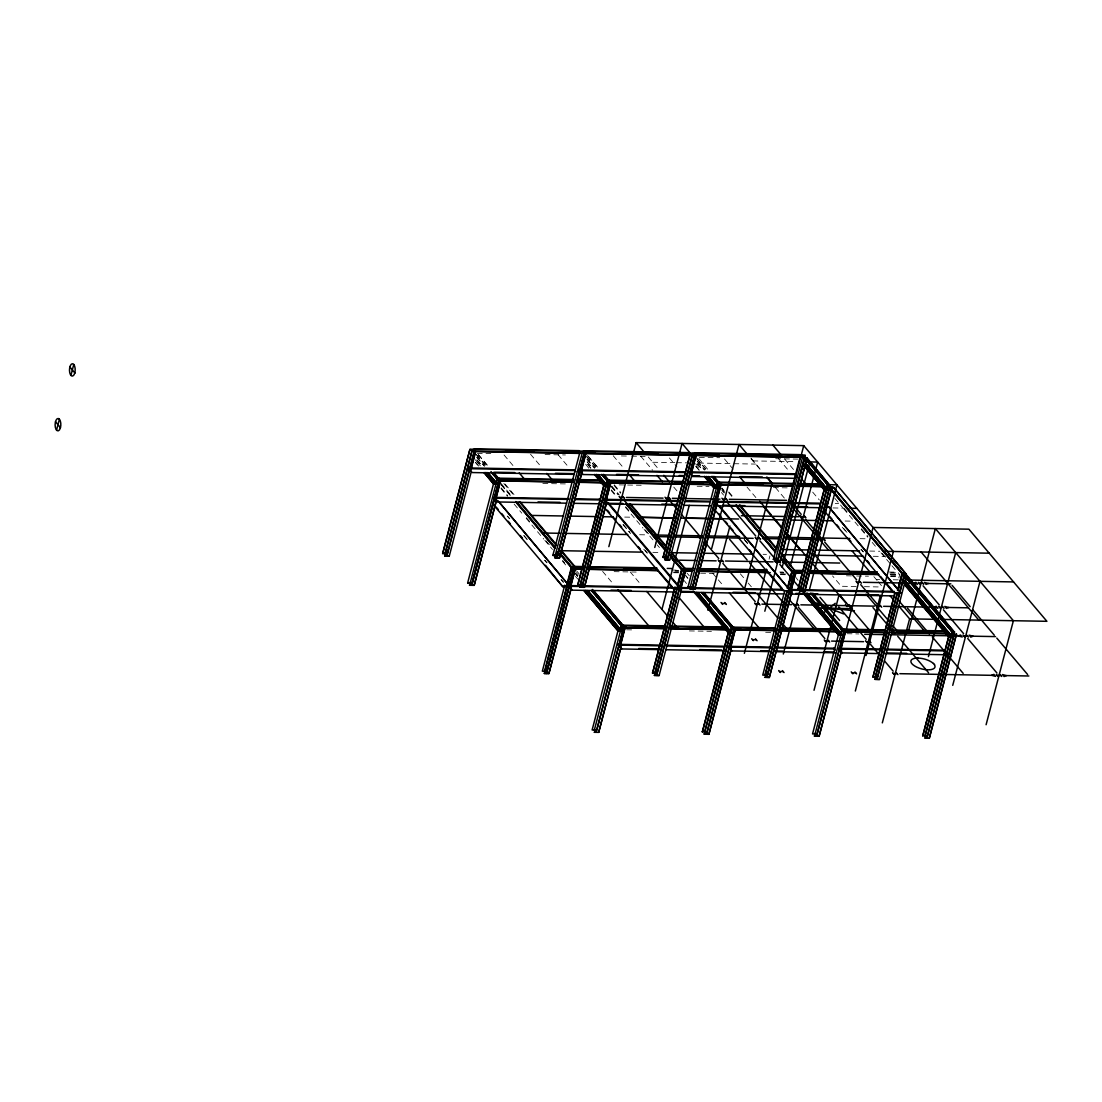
<?xml version="1.0" encoding="UTF-8"?>
<svg xmlns="http://www.w3.org/2000/svg" width="1102" height="1102" viewBox="0 0 1102 1102"><rect width="100%" height="100%" fill="white"/><g stroke="black" fill="none" stroke-linecap="round" stroke-linejoin="round"><path stroke-width="0.75" stroke-dasharray="5 3.75" d="M769.086 559.21L769.94 555.918M898.516 573.495L898.695 572.778M898.833 577.875L899.7 574.569M477.235 453.377L490.803 453.625M545.077 454.589L565.436 454.947M621.363 455.952L629.848 456.104M631.542 456.132L645.111 456.38M699.343 457.344L719.702 457.702M775.67 458.707L797.71 459.107M752.886 460.898L795.492 461.655M652.728 462.248L674.837 462.633M676.532 462.675L686.739 462.854M698.64 463.06L732.141 463.666M733.822 463.694L755.586 464.08M542.831 483.502L566.58 483.93M619.117 484.866L625.908 484.99M627.603 485.018L641.171 485.266M697.139 486.257L709.013 486.478M773.425 487.621L788.688 487.897M835.233 503.476L838.622 503.531M833.002 507.939L843.223 508.118M624.682 517.086L633.154 517.237M845.082 521.026L853.568 521.177M639.615 534.732L648.086 534.883M860.028 538.671L868.5 538.823M869.712 551.055L879.851 551.248M652.852 552.336L661.338 552.488M763.066 554.306L766.455 554.361M873.266 556.276L885.14 556.482M667.013 568.053L673.804 568.177M889.121 572.021L895.912 572.145M666.834 568.784L673.611 568.894M890.636 572.778L899.108 572.93M671.187 570.037L677.964 570.161M779.693 571.979L783.095 572.034M889.906 573.949L900.072 574.128M675.168 570.726L678.557 570.795M780.285 572.613L783.674 572.668M890.485 574.583L898.97 574.734M675.347 570.946L678.736 571.001M780.464 572.82L783.853 572.875M890.664 574.789L899.149 574.941M673.694 571.993L678.777 572.076M780.505 573.894L785.588 573.99M890.705 575.864L899.191 576.015M614.131 571.649L636.185 572.048M673.501 572.709L678.584 572.806M700.596 573.192L714.165 573.439M780.312 574.624L787.103 574.734M846.419 575.795L854.904 575.947M856.598 575.988L868.472 576.194M890.526 576.594L898.998 576.745M876.255 579.473L879.658 579.528M893.267 579.776L898.364 579.872M856.185 586.539L841.308 586.264L832.533 575.905M864.45 586.677L880.98 586.98M626.611 629.793L633.402 629.903M689.37 630.909L711.424 631.308M765.656 632.272L770.739 632.369M847.025 633.719L858.899 633.939M843.843 507.994L847.135 511.879M861.392 528.726L867.977 536.495M882.247 553.342L885.54 557.226M834.875 498.352L842.562 507.416M843.65 508.711L860.111 528.147M861.213 529.442L867.797 537.225M872.178 542.404L876.572 547.584M880.953 552.763L890.829 564.431M891.931 565.725L895.223 569.61M843.733 528.533L847.025 532.418M861.296 549.264L863.486 551.854M784.61 458.983L795.327 471.628M812.684 492.126L819.323 499.964M842.245 527.224L846.997 532.638M860.896 549.251L863.086 551.84M778.494 458.652L789.321 471.436M873.858 576.649L877.151 580.534M878.239 581.828L881.531 585.713M750.944 458.156L761.771 470.94M751.165 458.859L761.124 470.609M775.505 487.607L784.362 498.063M724.469 458.942L733.133 469.163M747.032 487.098L755.889 497.553M728.821 491.905L733.216 497.085M728.629 492.622L733.023 497.815M698.806 458.542L708.434 470.223M696.919 458.446L706.671 470.182M721.865 487.91L724.055 490.5M696.836 458.735L706.534 470.182M721.92 488.682L724.11 491.272M721.521 488.668L727.003 495.142M697.277 461.022L704.757 470.155M795.878 577.448L798.027 580.299M697.538 461.752L704.178 469.604M721.879 490.5L724.097 493.117M697.442 463.735L702.828 470.086M697.387 463.97L702.773 470.32M721.383 492.498L723.573 495.087M695.541 463.694L701.051 470.058M695.927 466.215L699.15 470.031M695.858 466.449L699.095 470.265M744.497 539.512L747.79 543.41M744.112 539.512L748.492 544.691M669.369 457.95L676.945 466.904M648.307 457.013L659.368 470.086M673.749 487.07L678.185 492.305M640.73 456.187L652.646 470.251M740.365 573.853L747.004 581.691M748.12 582.999L751.44 586.911M613.18 455.691L624.007 468.474M712.815 573.357L717.25 578.578M718.352 579.886L723.89 586.429M614.227 484.756L620.812 492.525M614.034 485.472L620.619 493.255M588.606 456.572L598.29 468.019M587.462 455.525L598.234 468.254M687.083 573.178L689.287 575.781M586.719 456.476L596.457 467.978M611.665 485.941L619.352 495.018M586.636 456.765L596.457 468.212M611.706 486.712L618.291 494.481M611.307 486.698L617.891 494.481M587.077 459.052L594.612 467.951M685.678 575.478L687.882 578.095M587.008 459.286L594.557 468.185M685.609 575.712L687.813 578.33M611.362 489.811L616.845 496.286M625.619 506.644L631.115 513.133M645.373 529.966L648.665 533.864M587.242 461.766L592.628 468.116M587.173 462L592.559 468.35M611.169 490.528L616.665 497.002M625.44 507.375L642.989 528.106M644.091 529.401L656.158 543.644M657.247 544.939L659.451 547.529M585.713 464.245L588.881 468.295M684.314 580.671L686.463 583.523M623.319 524.593L629.903 532.362M645.262 550.504L647.466 553.094M622.933 524.58L630.606 533.657M643.775 549.195L647.067 553.094M558.08 454.713L568.908 467.496M530.53 454.217L541.357 467M630.165 571.883L641.226 584.942M504.055 455.002L513.808 466.504M602.615 571.387L613.676 584.459M505.115 484.081L514.992 495.735M503.834 483.502L514.799 496.465M478.392 454.603L488.09 466.05M478.337 454.837L486.946 465.003M576.869 571.208L579.087 573.811M476.505 454.506L486.244 466.008M500.928 483.337L511.989 496.41M476.422 454.795L485.169 464.975M576.07 572.475L578.412 575.079M501.506 484.742L511.369 496.396M501.107 484.728L510.984 496.396M476.863 457.082L484.412 465.981M575.464 573.508L577.668 576.126M476.808 457.316L484.343 466.215M575.409 573.743L577.613 576.36M501.162 487.842L507.733 495.611M526.384 517.637L531.88 524.111M546.137 540.958L549.43 544.843M562.599 560.395L564.789 562.984M477.028 459.796L482.414 466.146M476.973 460.03L481.271 465.113M575.506 576.401L577.723 579.005M500.969 488.558L507.554 496.327M514.138 504.11L521.811 513.174M526.205 518.353L543.754 539.085M544.856 540.379L552.529 549.457M562.406 561.111L567.888 567.585M475.265 459.768L480.651 466.118L475.127 459.754M475.513 462.275L478.736 466.091M475.444 462.509L477.593 465.044M507.636 516.149L509.827 518.739M524.084 535.586L527.376 539.47M544.939 560.202L547.129 562.791M561.386 579.624L563.59 582.228M507.237 516.135L509.427 518.725M523.698 535.572L529.18 542.046M544.54 560.188L546.73 562.778M560.987 579.624L563.191 582.214M590.851 468.088L586.539 463.005L590.713 468.088"/><path stroke-width="1.5" d="M56.533 430.152L59.412 419.215M70.9 375.41L73.779 364.459M442.632 553.424L447.343 553.645L442.632 553.424L469.92 449.409L579.115 451.379L579.308 450.663L474.149 448.789L473.956 449.506L475.513 451.338L580.658 453.211M442.756 553.562L469.92 449.409M471.284 471.615L449.299 555.959L444.712 555.876L472.414 449.588M444.712 555.876L445.58 552.57M445.966 554.692L447.164 550.132M573.963 474.37L472.207 472.551L468.929 468.681L469.121 467.951L574.266 469.838L575.823 471.67M475.513 451.338L470.664 469.783L469.121 467.951M470.843 470.003L475.692 451.544L580.837 453.432M467.647 582.958L472.248 583.041L467.647 582.958L493.531 483.764M487.8 472.51L497.429 484.191L493.751 484.122L484.122 472.441M491.506 472.606L497.016 478.971L495.583 483.916L485.899 472.482M496.286 501.162L474.204 585.355L469.604 585.272L497.319 478.984M469.604 585.272L470.471 581.98M566.635 503.187L497.098 501.947L493.82 498.076L494.013 497.36L568.646 498.696M498.793 478.998L499.041 478.185L573.674 479.522M472.124 582.903L499.413 478.888L471.711 585.176L469.865 582.999M495.969 497.649L500.404 480.734L493.407 472.634M496.148 497.856L500.583 480.954L571.814 482.221M474.204 585.355L496.603 499.371M498.999 501.961L570.12 586.884L497.897 500.666M574.266 469.838L574.087 470.554L468.929 468.681M552.846 555.394L557.557 555.615L552.846 555.394L580.134 451.379L689.315 453.349L689.508 452.633L584.349 450.759L584.17 451.476L585.713 453.308L690.871 455.181M582.035 472.069L559.513 557.929L554.926 557.846L555.67 554.402M556.179 556.662L557.378 552.102M684.177 476.339L582.407 474.521L579.129 470.65L579.321 469.92L684.48 471.808L686.023 473.626M557.433 555.477L584.721 451.462L557.02 557.75M584.459 453.735L557.171 557.75L555.174 555.573L582.627 451.558L585.63 455.195M581.277 470.21L585.713 453.308M559.513 557.929L581.925 471.932M570.12 586.884L562.86 586.76L545.49 565.312M564.747 585.176L542.349 671.173L546.936 671.256L574.101 567.103L571.043 567.048M566.883 584.57L571.318 567.654L560.353 554.692M571.855 567.199L544.567 671.214L546.399 673.391L574.101 567.103M571.415 587.71L548.892 673.57L544.305 673.487L572.007 567.199L583.716 567.296M545.559 672.303L546.358 669.258M583.908 566.58L573.729 566.387L575.092 568.949L581.884 569.059M570.657 585.851L575.092 568.949M570.836 586.071L575.272 569.155L582.063 569.279M548.892 673.57L571.304 587.573M675.25 592.008L571.8 590.149L571.979 589.432M575.423 498.807L599.171 499.234L598.978 499.95L575.23 499.537M577.737 584.79L582.448 585.01L577.737 584.79L604.158 484.081M577.861 584.928L604.282 484.219M603.965 486.092L607.698 485.927L603.965 486.092L594.322 474.411M607.092 480.927L605.797 485.886L596.099 474.439M601.706 474.576L607.23 480.94L580.079 584.969L582.076 587.146L609.365 483.131L611.582 483.172M606.499 503.118L584.404 587.325L579.817 587.242L607.519 480.954M579.817 587.242L580.685 583.95M676.848 505.157L607.312 503.917L604.034 500.046L604.227 499.33L678.846 500.652M609.007 480.968L609.254 480.155L683.874 481.491M581.925 587.146L609.737 480.995L607.23 480.94M605.88 497.952L608.703 487.194M606.169 499.619L610.604 482.704L603.62 474.604M606.348 499.826L610.783 482.924L682.028 484.191M584.404 587.325L606.816 501.341M608.841 546.661L636.13 442.646L803.73 445.635L893.364 551.482L866.076 655.497M618.442 629.118L592.132 729.979L596.733 730.061L624.021 626.032L596.196 732.183L594.35 730.006L621.803 626.005M587.724 590.52L621.914 631.198L618.236 631.129L584.046 590.452M621.376 625.977L620.509 629.283L621.5 625.977L591.54 590.741M658.9 649.629L621.583 648.954L618.305 645.083L618.497 644.367L660.897 645.125M623.277 626.005L623.525 625.192L664.231 625.922M620.454 644.656L624.889 627.741L592.339 589.474M620.633 644.863L625.068 627.961L665.773 628.691M621.101 646.378L598.689 732.362L620.784 648.169M621.583 648.954L620.233 646.406M654.767 547.474L682.055 443.459L690.899 453.914M684.48 471.808L684.287 472.524L579.129 470.65M663.046 557.364L667.757 557.584L663.046 557.364L690.334 453.349L799.529 455.319L799.721 454.603L694.563 452.729L694.37 453.445L695.913 455.278L801.071 457.151M663.17 557.502L690.458 453.487L694.935 453.432L667.233 559.72M692.676 453.528L665.388 557.543L667.385 559.72L694.673 455.705M692.125 473.901L669.713 559.899L665.126 559.816L692.827 453.528M665.126 559.816L665.994 556.51M794.377 478.309L692.621 476.491L689.342 472.62L689.535 471.89L794.68 473.777L796.236 475.596M691.477 472.179L695.913 455.278M691.657 472.4L696.106 455.484L801.25 457.358M692.621 476.491L692.814 475.761L699.591 475.885M661.958 609.378L689.246 505.363M675.071 587.283L652.549 673.143L674.961 587.146M677.496 584.997L681.532 569.624L670.553 556.662M682.055 569.155L654.767 673.184L656.764 675.361M681.504 589.542L659.106 675.54L654.505 675.457L682.207 569.169M654.505 675.457L655.373 672.151M655.773 674.272L656.558 671.228M692.084 571.029L685.306 570.905L683.943 568.356L694.122 568.549M652.439 673.005L657.136 673.226L684.425 569.211M656.613 675.361L684.053 571.346L686.27 571.373M680.871 587.821L685.306 570.905M681.05 588.041L685.485 571.125L692.263 571.249M783.77 593.937L682 592.118L682.193 591.402L694.067 591.609M688.061 586.898L692.662 586.98L688.061 586.898L714.385 485.968M708.214 476.45L717.843 488.131L714.165 488.062L704.536 476.381M715.997 487.855L717.43 482.91L712.071 476.339M717.733 482.924L690.279 586.939L692.276 589.115L719.565 485.1L721.782 485.142M787.076 507.113L717.512 505.887L714.234 502.016L714.427 501.3L789.06 502.622M719.207 482.938L719.454 482.125L794.087 483.461M692.538 586.843L719.826 482.828L692.125 589.115M716.892 496.85L719.716 486.092M716.383 501.589L720.818 484.673L713.889 476.339M716.562 501.796L720.997 484.894L792.228 486.161M717.14 503.449L694.618 589.294L717.884 500.005M711.699 548.493L738.987 444.478L747.845 454.933M707.87 610.205L729.965 525.998M728.766 631.226L702.346 731.948L728.215 632.741M730.709 631.253L731.576 627.947M705.17 730.957L704.302 734.249L732.003 627.975M769.113 651.599L731.797 650.924L728.518 647.053L728.711 646.337L771.111 647.094M693.144 591.113L728.45 633.099L732.127 633.168L697.938 592.49M733.491 627.975L733.739 627.162L774.444 627.892M701.74 592.711L731.714 627.947L704.564 731.976L706.561 734.166L734.221 628.002M706.561 734.166L733.849 630.137M744.897 587.697L772.185 483.682L766.648 477.152M703.655 592.738L735.089 629.71L730.254 648.169L728.711 646.337M730.833 646.833L735.268 629.931L775.987 630.647M731.301 648.348L708.889 734.331L730.984 650.139M731.797 650.924L730.433 648.375M744.387 653.321L766.482 569.128M796.677 477.07L794.68 473.777M773.37 559.472L777.971 559.554L773.37 559.472L800.548 455.319L805.135 455.401L777.433 561.689L775.588 559.513L803.041 455.498M776.442 549.65L803.73 445.635M775.753 559.513L777.585 561.689L804.873 457.674L807.091 457.716L779.927 561.868L775.326 561.786L776.194 558.48M777.847 559.417L805.135 455.401M764.816 611.224L777.805 561.689M779.927 561.868L807.091 457.716M782.2 567.213L809.488 463.198M790.354 566.07L817.643 462.055L807.408 461.876M784.734 590.768L762.749 675.113L767.35 675.195L794.514 571.043M787.296 588.496L791.332 573.123M787.062 590.947L764.967 675.154L766.978 677.331L794.266 573.315L796.484 573.343M787.696 588.509L792.255 571.125M765.132 675.154L787.214 590.947M788.082 587.642L792.421 571.139M765.973 676.242L766.772 673.198M766.813 677.317L794.638 571.167M714.151 509.069L783.274 590.7L790.533 590.824L719.413 505.887M781.153 558.645L792.131 571.594L795.561 571.663L781.483 554.099M791.071 589.79L795.506 572.875L793.963 571.056L804.129 571.235M791.25 590.011L795.685 573.095L802.476 573.219M791.828 591.65L769.306 677.51L791.718 591.512M893.97 595.907L792.214 594.088L792.393 593.372M798.151 588.73L802.862 588.95L798.151 588.73L824.572 488.021M798.275 588.867L824.695 488.158M828.057 490.101L805.493 463.157L828.057 490.101L824.379 490.032L803.978 465.636M826.638 488.172L827.506 484.866L805.961 459.438M783.302 654.023L827.781 484.894L830.15 484.935L802.325 591.085L800.493 588.909M800.644 588.909L827.933 484.894M802.49 591.085L829.778 487.07L831.996 487.112L804.818 591.264L800.231 591.182L804.818 591.264M825.081 506.507L825.894 503.435M804.708 591.127L831.996 487.112M900.733 592.793L828.511 506.562L900.733 592.793L893.474 592.669L824.365 511.039M833.539 487.401L905.761 573.632L833.539 487.401L829.048 487.194M809.639 588.854L836.928 484.839L826.707 484.66M814.02 690.279L839.132 594.529M776.194 647.177L833.856 648.21L833.677 648.94L776.001 647.907M838.429 634.711L812.546 733.918L817.147 733.987L844.435 629.972L816.61 736.122L814.764 733.946M807.036 593.152L842.327 635.138L838.65 635.069L803.358 593.083M840.482 634.862L841.79 629.903L810.852 593.372M815.37 732.926L814.502 736.219L842.217 629.931M879.313 653.569L841.997 652.894L838.718 649.023L838.911 648.307L881.311 649.064M843.691 629.945L843.939 629.132L884.644 629.862M840.867 648.596L845.303 631.68L812.821 593.179M841.046 648.803L845.482 631.901L886.187 632.617M845.744 631.487L873.032 527.472L968.892 529.18L1046.9 621.308L940.226 619.407M841.515 650.318L819.103 736.301L841.184 652.108M841.997 652.894L842.19 652.177M855.345 691.023L880.457 595.259M894.273 591.375L894.08 592.105L788.936 590.217L792.214 594.088M895.058 592.876L872.963 677.083L894.934 592.738M897.496 590.465L901.532 575.092M897.276 592.917L875.181 677.11L877.027 679.287L904.466 575.285L906.684 575.313L879.506 679.466L874.919 679.397L897.427 592.917M897.896 590.479L902.469 573.095M898.295 589.611L902.621 573.109M872.853 676.945L877.55 677.165L904.728 572.999L901.601 572.833M903.185 580.726L904.618 575.767M905.086 580.768L952.541 637.108L905.086 580.768L903.309 580.726M882.316 722.871L909.605 618.856L898.819 606.114M908.076 632.603L935.364 528.588L955.696 552.598L928.407 656.613M949.18 635.165L922.76 735.874L949.056 635.028M950.695 636.832L951.99 631.873L905.582 577.076M952.417 631.901L925.129 735.929L926.975 738.092L954.263 634.077M925.584 734.896L924.716 738.188L929.303 738.271L956.481 634.118L929.303 738.271M953.96 631.68L906.45 575.575L953.96 631.68L951.508 631.639M952.734 685.348L980.022 581.319M986.097 724.73L1013.385 620.715L956.219 553.204M823.29 613.208L835.233 603.29M913.544 583.192L915.9 582.269L917.567 584.239L913.544 583.192L863.293 582.297M928.463 583.468L926.107 584.391L924.454 582.435L928.463 583.468L950.847 583.867M933.876 607.216L936.232 606.293L937.898 608.249L933.876 607.216L883.625 606.307M948.794 607.477L946.439 608.4L944.786 606.444L948.794 607.477L968.438 607.822M958.203 635.937L960.558 635.014L962.225 636.97L958.203 635.937L890.154 634.724M973.121 636.198L970.766 637.121L969.113 635.165L973.121 636.198L995.519 636.598M991.566 675.319L993.908 674.396L995.574 676.366L991.566 675.319L899.852 673.68M1006.47 675.595L1004.115 676.518L1002.462 674.548L1006.47 675.595L1028.869 675.994M470.044 449.547L474.631 449.63L446.82 555.78L444.974 553.603L472.262 449.588L474.259 451.765L446.971 555.78L445.125 553.603M584.845 451.6L580.134 451.379M805.259 455.539L800.548 455.319M505.804 451.255L534.263 451.765M567.475 452.357L580.41 452.591M582.889 452.633L595.328 452.853M629.146 453.459L658.073 453.983M719.262 455.071L693.668 454.616L695.844 457.165M752.487 455.663L781.607 456.187M691.05 455.401L585.892 453.514L581.057 471.959L582.6 473.791M804.157 457.798L807.215 457.853M689.342 472.62L794.501 474.494M494.44 472.221L514.799 472.579M555.504 473.309L574.156 473.64M616.528 474.397L638.568 474.797M679.273 475.527L684.37 475.609M740.296 476.615L762.35 477.001M578.757 479.604L599.116 479.976M688.97 481.574L709.316 481.946M799.17 483.544L821.224 483.943M496.355 478.833L573.481 480.238M578.564 480.334L600.618 480.72M606.555 480.803L684.631 482.125M688.778 482.304L710.818 482.69M716.768 482.772L794.335 484.081M798.978 484.274L821.031 484.66M497.016 478.971L499.537 479.026M717.43 482.91L719.95 482.965M498.159 480.073L516.99 480.417M550.725 481.023L572.654 481.409M608.359 482.042L640.579 482.621M674.493 483.227L682.965 483.379M689.742 483.502L703.31 483.737M718.573 484.012L721.631 484.067M735.723 484.315L762.708 484.797M799.818 485.472L821.128 485.844M500.404 480.734L573.329 482.042M578.426 482.125L602.16 482.552M610.604 482.704L681.849 483.985M688.626 484.095L712.374 484.522M720.818 484.673L792.049 485.954M798.84 486.065L820.88 486.464M578.605 482.345L602.353 482.772M688.805 484.315L712.553 484.742M799.019 486.285L822.753 486.698M498.435 481.285L501.493 481.34L499.151 481.161L471.863 585.19L470.031 583.013M608.635 483.255L611.693 483.31M718.848 485.224L721.906 485.279M493.82 483.888L497.498 483.957M714.234 487.828L717.912 487.897M824.434 489.798L828.112 489.867M619.903 497.36L623.636 497.415M626.391 497.47L663.073 498.132M665.828 498.173L669.548 498.242M672.303 498.297L720.005 499.137M722.76 499.192L726.493 499.261M729.248 499.302L786.621 500.336M685.637 500.776L709.371 501.203L709.192 501.92L685.444 501.506M795.837 502.746L819.585 503.173L819.392 503.889L793.95 503.435M493.82 498.076L568.453 499.413M604.034 500.046L678.653 501.382M714.234 502.016L788.867 503.352M494.812 501.327L497.705 501.382M537.996 501.961L560.05 502.347M605.012 503.297L622.768 503.476M661.779 504.165L677.041 504.44M715.212 505.267L718.118 505.322L790.533 590.824M722.788 505.253L744.842 505.653M794.032 506.534L807.601 506.768M825.426 507.237L828.332 507.292M573.426 503.311L600.562 503.793M683.626 505.281L710.762 505.763M793.812 507.237L820.976 507.733M850.028 508.242L856.846 508.366M741.288 515.695L785.161 516.48M790.217 516.562L798.661 516.714M801.416 516.769L805.135 516.838M641.323 517.279L674.328 517.871M686.436 518.092L738.671 519.014M531.426 515.419L563.632 515.998M570.423 516.122L597.546 516.604M602.629 516.686L612.808 516.879M641.626 517.389L673.845 517.968M680.623 518.092L707.759 518.574M712.842 518.656L723.008 518.849M751.839 519.359L784.045 519.937M790.837 520.048L817.959 520.543M823.042 520.626L833.222 520.805M542.969 532.996L559.926 533.299M565.009 533.396L592.146 533.878M597.229 533.974L627.741 534.511M654.877 534.993L670.126 535.269M675.223 535.365L702.346 535.847M707.429 535.944L739.649 536.509M765.077 536.963L780.34 537.239M785.423 537.335L812.56 537.817M817.643 537.914L849.849 538.479M657.715 536.646L669.575 536.853M674.658 536.949L702.745 537.445M705.5 537.5L753.203 538.341M755.958 538.396L759.691 538.465M762.446 538.506L779.266 538.809M785.988 538.933L817.946 539.498M820.701 539.553L824.434 539.622M781.828 549.485L808.909 549.981M815.659 550.091L859.588 550.876M883.225 551.303L989.224 553.19M561.304 550.697L586.732 551.152M593.51 551.275L642.686 552.157M671.504 552.667L696.946 553.121M703.723 553.245L752.886 554.127M781.717 554.637L807.146 555.091M813.923 555.215L863.1 556.097M444.602 555.739L449.299 555.959M559.389 557.791L554.926 557.846M665.016 559.678L669.713 559.899M779.803 561.731L775.326 561.786M673.019 560.078L676.752 560.147M679.507 560.188L696.175 560.491M701.175 560.587L716.176 560.849M718.931 560.904L722.664 560.959M725.419 561.014L773.122 561.868M782.365 562.034L805.989 562.461M811.044 562.543L839.738 563.053M589.005 566.662L656.847 567.874M699.205 568.632L767.047 569.844M794.143 570.326L804.322 570.505M809.419 570.602L877.261 571.814M588.812 567.378L656.654 568.591L673.253 588.013M683.75 569.087L692.235 569.238M699.012 569.348L766.854 570.56M809.226 571.318L877.068 572.53M905.761 573.632L902.331 573.563L831.018 489.357M572.847 568.288L583.027 568.467M623.718 569.197L650.841 569.679M684.755 570.285L693.227 570.437M700.004 570.56L711.878 570.767M745.792 571.373L767.832 571.773M793.261 572.213L796.65 572.282M810.218 572.517L835.647 572.971M869.561 573.577L878.032 573.729M588.661 569.183L658.197 570.423M698.875 571.153L768.411 572.393M795.506 572.875L802.297 572.999M809.075 573.123L878.611 574.362M587.146 569.362L658.376 570.643M699.054 571.359L770.284 572.641M809.254 573.329L878.79 574.583M576.07 569.417L573.853 569.376L546.564 673.391L544.719 671.214M573.123 569.5L576.181 569.555M683.323 571.456L686.394 571.511M793.536 573.426L796.594 573.481M903.736 575.396L906.794 575.451M573.99 569.872L575.767 569.899M906.877 580.024L1013.551 581.925M902.566 580.961L905.017 581.002M856.805 582.187L860.538 582.255M919.137 583.302L922.87 583.371M568.701 585.561L580.575 585.768M583.964 585.837L672.165 587.407M678.915 587.531L690.789 587.738M694.177 587.807L782.365 589.377M789.115 589.501L800.989 589.708M804.377 589.777L892.579 591.347M563.053 586.044L566.483 586.099M580.382 586.498L568.522 586.278L571.8 590.149M583.784 586.553L676.683 588.069M690.596 588.468L678.722 588.248L682 592.118M693.985 588.523L783.88 590.135M469.493 585.134L474.08 585.217M579.707 587.104L584.294 587.187M694.494 589.157L689.907 589.074L694.618 589.294M610.99 590.135L631.35 590.493M733.078 592.311L755.118 592.711M795.796 593.427L817.836 593.826M856.846 594.529L878.9 594.915M721.81 603.428L725.543 603.483M755.449 604.02L759.182 604.089M761.937 604.144L791.608 604.667M794.363 604.722L798.096 604.778M800.851 604.833L874.382 606.141M877.137 606.196L880.87 606.265M939.469 607.312L943.202 607.381M815.962 608.001L852.438 608.662M909.605 618.856L935.116 619.31M671.022 626.046L725.295 627.01M781.222 628.016L833.801 628.953M891.435 629.986L944.015 630.923M620.894 625.729L623.346 625.771L593.51 590.534M731.094 627.699L733.546 627.741L703.71 592.504M841.294 629.669L843.76 629.71M620.839 625.853L665.746 626.68M670.829 626.762L725.102 627.741M731.039 627.809L775.946 628.636M781.043 628.732L835.316 629.697M841.253 629.779L886.16 630.606M891.242 630.702L945.516 631.666M951.453 631.749L954.635 631.942L926.823 738.092L924.977 735.916L952.266 631.901L803.881 456.586M626.074 627.148L622.644 627.079L591.664 590.493M650.056 627.575L665.47 627.851M670.112 627.933L678.598 628.085M711.727 628.677L726.066 628.939M732.844 629.049L740.847 629.201M780.244 629.903L802.518 630.303M843.058 631.019L864.188 631.405M896.725 631.983L925.859 632.507M624.889 627.741L665.594 628.471M670.677 628.567L724.951 629.531M735.089 629.71L775.794 630.44M780.891 630.537L836.859 631.529M845.303 631.68L886.008 632.41M891.091 632.507L947.059 633.498M670.856 628.774L725.13 629.752M781.07 630.743L837.038 631.749M891.27 632.713L947.252 633.719M622.919 628.292L625.977 628.347M733.119 630.261L736.177 630.316M843.333 632.231L846.391 632.286M953.533 634.201L956.591 634.256M864.643 634.27L885.058 634.628M963.795 636.033L967.528 636.102M618.305 630.895L621.983 630.964M728.505 632.865L732.183 632.934M838.718 634.835L842.396 634.904M952.596 636.873L948.918 636.804L904.728 584.611M952.541 637.108L948.863 637.039L904.659 584.845M752.528 639.683L756.247 639.752M825.081 640.978L828.8 641.047M831.555 641.088L863.651 641.667M866.406 641.722L870.125 641.791M665.994 645.207L723.656 646.24L723.463 646.97L665.801 645.937M886.407 649.147L944.07 650.18L943.877 650.896L886.215 649.877M618.305 645.083L660.718 645.841M728.518 647.053L770.918 647.811M838.718 649.023L881.132 649.781M638.733 648.541L659.092 648.899M699.798 649.629L721.851 650.028M760.821 650.717L769.292 650.869M776.083 650.993L782.861 651.117M823.566 651.847L833.746 652.026M886.283 652.963L906.643 653.321M665.691 649.739L725.047 650.8M775.891 651.709L835.261 652.77M886.104 653.679L945.461 654.74M779.5 671.531L783.219 671.6M852.053 672.826L855.772 672.895M893.378 673.57L897.097 673.639M997.158 675.43L1000.878 675.485M548.782 673.432L544.305 673.487M654.395 675.319L659.106 675.54M769.196 677.372L764.595 677.289L769.306 677.51M874.809 679.259L879.506 679.466M702.222 731.811L706.823 731.893M922.636 735.737L927.237 735.819M598.689 732.362L594.102 732.293M704.192 734.125L708.889 734.331M814.392 736.081L819.103 736.301M829.269 608.249L854.449 610.742M814.957 602.56L843.581 613.924M952.1 585.341L970.146 606.651M972.639 609.585L994.266 635.138M996.759 638.072L1027.615 674.52M921.107 551.978L978.783 620.095M922.043 582.379L923.696 584.349M942.375 606.389L944.028 608.359M966.702 635.124L968.355 637.094M1000.051 674.507L1001.718 676.476M923.077 585.782L939.262 604.888M943.408 609.792L963.589 633.622M967.735 638.526L996.938 673.005M918.31 582.311L919.977 584.28M938.642 606.334L940.309 608.29M962.969 635.055L964.636 637.025M996.318 674.438L997.985 676.408M888.722 553.975L890.939 556.579M894.259 560.505L896.463 563.108M905.307 573.563L944.194 619.476M830.632 489.343L901.946 573.563M804.667 464.397L826.335 489.825M904.287 582.035L950.819 636.846M803.909 465.87L824.379 490.032M772.86 445.084L781.414 455.181M801.76 479.218L806.044 484.288M932.32 636.928L963.176 673.363M830.04 516.797L832.23 519.386M836.625 524.58L838.815 527.169M848.692 538.823L850.882 541.413M867.343 560.849L869.533 563.439M880.498 576.401L893.667 591.953M907.525 608.194L929.372 633.981M899.149 601.141L924.606 631.198M851.929 550.738L870.566 572.764M890.182 595.92L893.419 599.75M804.308 515.846L805.975 517.816M823.607 538.63L825.26 540.6M859.698 581.264L861.365 583.233M880.03 605.273L881.696 607.243M789.376 500.377L801.195 514.345M805.355 519.249L820.494 537.129M824.64 542.032L856.598 579.762M860.745 584.666L876.93 603.772M800.575 515.777L802.242 517.747M819.874 538.575L821.541 540.531M855.978 581.209L857.631 583.165M876.31 605.218L877.977 607.174M767.185 477.331L772.585 483.723M866.076 594.116L889.3 621.556M892.62 625.481L897.056 630.702M793.206 508.518L814.24 533.34M818.662 538.561L828.621 550.325M897.731 636.309L928.587 672.757M872.936 607.574L894.769 633.361M813.882 553.893L830.329 573.315M849.16 604.722L850.813 606.692M739.621 476.835L745.035 483.227M839.628 594.928L869.506 630.206M759.733 501.3L771.152 514.772M773.632 517.72L782.227 527.858M786.525 532.941L791.897 539.277M792.93 540.503L807.091 557.226M812.849 564.017L846.047 603.221M763.631 506.7L781.332 527.61M785.767 532.831L800.148 549.815M845.427 604.667L847.094 606.623M869.299 640.799L870.966 642.769M896.27 672.647L897.937 674.617M838.801 606.954L866.186 639.298M870.346 644.202L880.126 655.759M884.465 660.883L893.157 671.146M865.566 640.73L867.233 642.7M892.537 672.592L894.204 674.548M820.012 597.312L839.641 620.495M739.8 504.868L776.001 547.611M739.607 505.584L775.808 548.341M781.29 554.816L795.561 571.663M694.563 452.729L696.74 455.305M719.454 482.125L721.645 484.701M843.939 629.132L846.129 631.708M736.15 504.771L775.684 551.468M781.18 557.956L792.159 570.919M810.962 593.124L841.914 629.917L840.619 634.876L805.121 593.11M711.92 476.546L717.306 482.896M736.177 505.515L775.67 552.157M736.88 506.81L775.271 552.157M780.767 558.631L791.732 571.594M708.145 476.684L717.843 488.131M806.967 593.386L842.327 635.138M725.653 498.283L727.32 500.239M758.851 537.473L760.518 539.443M778.77 561.001L780.436 562.97M706.313 476.408L716.135 487.869M726.7 501.685L755.752 535.971M759.898 540.875L774.61 558.259M779.817 564.403L813.014 603.607M875.332 677.124L877.178 679.3M704.467 476.615L714.165 488.062M803.289 593.317L838.65 635.069M721.934 498.214L723.601 500.17M755.132 537.418L756.785 539.374M775.05 560.932L776.703 562.902M714.427 501.3L715.983 503.118M716.162 503.338L717.705 505.171M838.911 648.307L840.468 650.139M797.269 603.8L798.922 605.769M827.974 640.069L829.641 642.025M854.945 671.917L856.612 673.887M833.856 648.21L835.412 650.042M798.316 607.202L824.861 638.554M718.738 513.532L720.928 516.122M725.323 521.315L727.513 523.905M730.805 527.789L732.995 530.379M737.39 535.558L739.58 538.148M749.456 549.815L751.647 552.405M770.298 574.431L782.365 588.688M793.536 603.731L795.203 605.701M824.241 640L825.908 641.956M851.212 671.848L852.879 673.818M790.051 600.48L814.392 629.228M729.676 539.374L747.101 559.954M749.594 562.902L783.618 603.083M636.13 442.646L646.089 454.41M663.79 475.306L669.327 481.849M656.971 475.361L662.385 481.753M756.964 593.455L777.998 618.277M782.42 623.512L786.842 628.732M668.721 497.264L670.388 499.22M721.838 559.981L723.491 561.951M758.355 603.111L760.008 605.067M667.895 498.448L676.738 508.89M681.16 514.111L701.037 537.597M705.459 542.818L718.724 558.48M722.871 563.384L755.242 601.609M664.988 497.195L666.655 499.165M698.186 536.398L699.853 538.355M718.105 559.912L719.771 561.882M754.622 603.042L756.289 604.998M629.421 474.866L634.835 481.257M729.414 592.959L759.292 628.236M724.717 602.505L726.383 604.475M755.421 638.761L757.088 640.73M782.392 670.622L784.059 672.578M720.983 602.436L722.65 604.406M751.688 638.705L753.355 640.661M778.659 670.553L780.326 672.523M630.688 504.193L665.787 545.642M671.283 552.13L685.54 568.963M629.394 503.614L666.696 547.666M671.09 552.846L685.348 569.693L681.918 569.624L669.851 555.38M584.349 450.759L586.539 453.335M609.254 480.155L611.431 482.731M683.943 568.356L686.133 570.946M733.739 627.162L735.916 629.752M622.795 496.437L624.462 498.407M675.912 559.169L677.578 561.125M603.676 474.37L609.062 480.734M623.842 499.84L666.283 549.953M670.622 555.091L672.799 557.653M601.871 474.37L607.285 480.761M627.038 504.096L665.484 549.499M670.966 555.987L681.959 568.949M701.864 592.463L731.742 627.754M582.462 451.558L584.308 453.735M625.977 503.545L665.47 550.187M626.666 504.84L665.071 550.187M619.076 496.368L620.729 498.338M672.179 559.1L673.845 561.056M598 474.48L607.698 485.927M597.945 474.714L607.643 486.161M697.869 592.724L732.127 633.168M596.237 474.452L605.921 485.899M696.161 592.449L730.419 632.906M696.023 592.449L730.282 632.906M608.097 502.622L680.513 588.137M607.918 503.352L680.32 588.854L673.074 588.73L603.951 507.113M579.321 469.92L580.878 471.752M604.227 499.33L605.769 501.148M599.171 499.234L600.714 501.066M607.436 510.267L609.626 512.857M612.919 516.755L615.109 519.345M619.503 524.524L621.693 527.114M638.154 546.551L640.345 549.14M678.736 597.201L704.192 627.258M546.771 473.392L552.171 479.783M646.764 591.485L667.784 616.307M673.322 622.837L676.642 626.762M519.207 472.896L524.621 479.287M618.098 589.68L649.092 626.267M520.475 502.223L555.587 543.672M561.07 550.16L575.34 566.993M519.194 501.644L556.496 545.697M560.877 550.876L575.148 567.723L571.718 567.654L559.651 553.411M499.041 478.185L501.231 480.761M573.729 566.387L575.919 568.976M623.525 625.192L625.716 627.782M493.476 472.4L498.848 478.764M490.969 471.587L500.349 482.676M516.411 501.644L555.27 547.529M560.67 553.907L571.745 566.979M515.764 501.589L555.256 548.231M516.466 502.87L554.857 548.217M487.745 472.744L497.429 484.191M587.669 590.755L621.914 631.198M486.023 472.482L495.721 483.93M585.947 590.479L620.206 630.936M585.823 590.479L620.068 630.936M484.053 472.675L493.751 484.122M583.991 590.686L618.236 631.129M494.013 497.36L495.569 499.192M618.497 644.367L620.054 646.199M496.12 507.003L498.324 509.592M501.617 513.491L503.807 516.08M508.201 521.26L510.391 523.849M520.268 535.517L522.458 538.107M493.737 505.143L562.86 586.76M594.515 730.02L596.347 732.196M69.853 366.994L74.826 372.875M55.486 421.749L60.458 427.617M934.427 664.754A12.411 5.124 14.7 0 1 929.027 669.809A12.701 5.248 14.7 0 1 926.768 669.782M926.837 669.782A12.411 5.124 14.7 0 1 913.186 664.933A12.701 5.248 14.7 0 1 911.478 663.156A12.411 5.124 14.7 0 1 915.886 658.169M918.007 658.087A12.411 5.124 14.7 0 1 933.422 663.556M915.597 657.894A12.701 5.248 14.7 0 1 917.746 657.811M933.518 663.404A12.701 5.248 14.7 0 1 934.551 664.63M806.857 457.964L829.407 484.908L806.857 457.964M60.321 428.127A6.213 2.879 -89 0 0 58.241 418.485A6.213 2.879 -89 0 0 55.362 427.438A6.213 2.879 -89 0 0 60.321 428.127M74.674 373.385A6.213 2.879 -89 0 0 72.608 363.743A6.213 2.879 -89 0 0 69.729 372.696A6.213 2.879 -89 0 0 74.674 373.385"/></g></svg>
